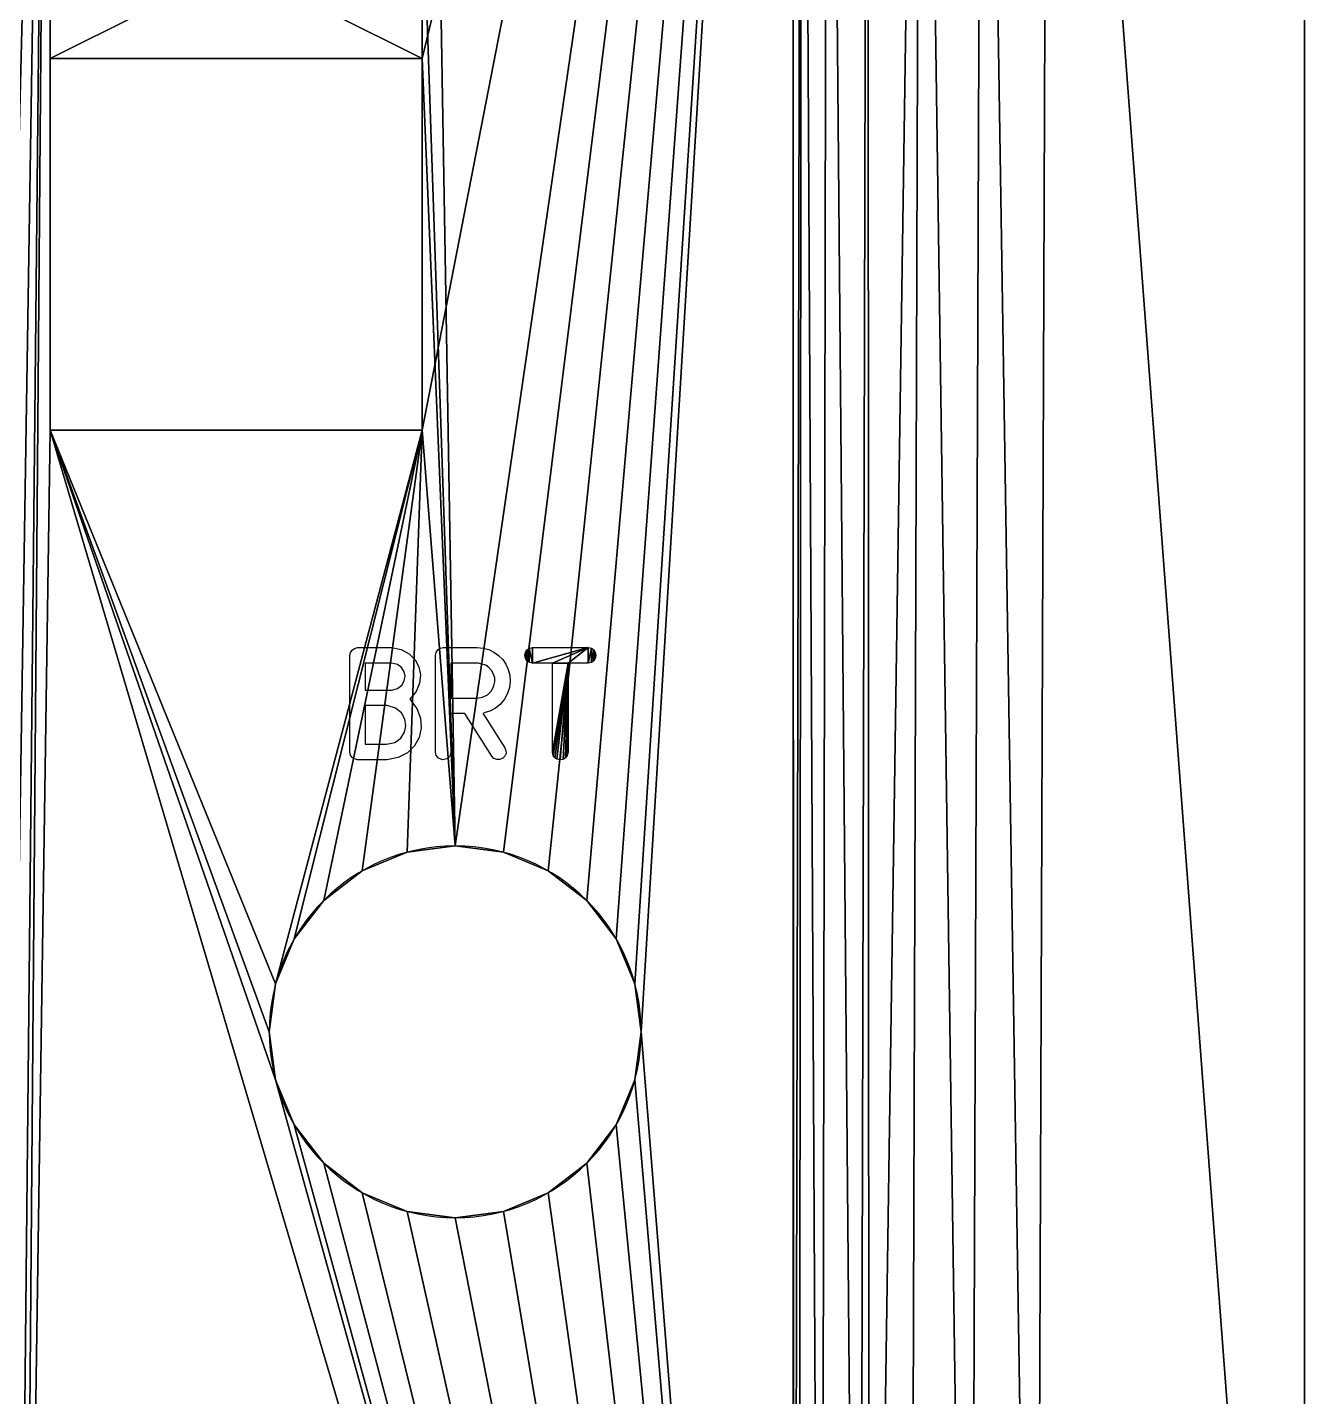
# Model space of a CAD drawing. Extents: x 61 to 207, y 170 to 265.
# Drawn here: x 179.06 to 206.54, y 202.94 to 232.4 of the extents above; entities that cross this region are included whole.
import ezdxf

# ---------------------------------------------------------------- set-up
doc = ezdxf.new("R2010")
doc.units = 0
doc.layers.get('0').update_dxf_attribs({"color": 13, "linetype": 'CONTINUOUS'})

# ---------------------------------------------------------------- blocks, each defined once
blk = doc.blocks.new('BRT')
for p, q in [((0.018, 2.324, 0.013), (0.052, 2.373, 0.013)), ((0.052, 2.373, 0.013), (0.102, 2.408, 0.013)), ((0.102, 2.408, 0.013), (0.167, 2.426, 0.013)), ((0.167, 2.426, 0.013), (0.899, 2.426, 0.013)), ((0.899, 2.426, 0.013), (1.105, 2.383, 0.013)), ((1.105, 2.383, 0.013), (1.276, 2.29, 0.013)), ((1.859, 2.324, 0.013), (1.895, 2.378, 0.013)), ((1.895, 2.378, 0.013), (1.948, 2.414, 0.013)), ((1.948, 2.414, 0.013), (2.012, 2.426, 0.013)), ((2.012, 2.426, 0.013), (2.744, 2.426, 0.013)), ((2.744, 2.426, 0.013), (2.872, 2.415, 0.013)), ((2.872, 2.415, 0.013), (2.991, 2.384, 0.013)), ((2.991, 2.384, 0.013), (3.101, 2.331, 0.013)), ((3.779, 2.327, 0.013), (3.81, 2.377, 0.013)), ((3.81, 2.377, 0.013), (3.862, 2.41, 0.013)), ((3.862, 2.41, 0.013), (3.933, 2.426, 0.013)), ((3.933, 2.426, 0.013), (5.13, 2.426, 0.013)), ((5.13, 2.426, 0.013), (5.201, 2.411, 0.013)), ((5.201, 2.411, 0.013), (5.252, 2.378, 0.013)), ((5.252, 2.378, 0.013), (5.282, 2.327, 0.013)), ((0, 2.259, 0.013), (0.018, 2.324, 0.013)), ((0, 0.176, 0.013), (0, 2.259, 0.013)), ((0.899, 2.091, 0.013), (0.334, 2.091, 0.013)), ((0.334, 2.091, 0.013), (0.334, 1.51, 0.013)), ((1.025, 2.064, 0.013), (0.899, 2.091, 0.013)), ((1.115, 1.997, 0.013), (1.025, 2.064, 0.013)), ((1.276, 2.29, 0.013), (1.405, 2.162, 0.013)), ((1.405, 2.162, 0.013), (1.488, 2.009, 0.013)), ((1.847, 2.261, 0.013), (1.859, 2.324, 0.013)), ((1.847, 0.178, 0.013), (1.847, 2.261, 0.013)), ((2.76, 2.094, 0.013), (2.179, 2.094, 0.013)), ((2.179, 2.094, 0.013), (2.179, 1.339, 0.013)), ((2.927, 2.045, 0.013), (2.76, 2.094, 0.013)), ((3.101, 2.331, 0.013), (3.202, 2.258, 0.013)), ((3.202, 2.258, 0.013), (3.291, 2.168, 0.013)), ((3.291, 2.168, 0.013), (3.36, 2.067, 0.013)), ((3.36, 2.067, 0.013), (3.411, 1.955, 0.013)), ((3.769, 2.259, 0.013), (3.779, 2.327, 0.013)), ((3.779, 2.192, 0.013), (3.769, 2.259, 0.013)), ((3.81, 2.141, 0.013), (3.779, 2.192, 0.013)), ((3.861, 2.109, 0.013), (3.81, 2.141, 0.013)), ((3.933, 2.094, 0.013), (3.861, 2.109, 0.013)), ((4.366, 2.094, 0.013), (3.933, 2.094, 0.013)), ((4.366, 0.177, 0.013), (4.366, 2.094, 0.013)), ((5.13, 2.094, 0.013), (4.698, 2.094, 0.013)), ((4.698, 2.094, 0.013), (4.698, 0.177, 0.013)), ((5.201, 2.108, 0.013), (5.13, 2.094, 0.013)), ((5.252, 2.141, 0.013), (5.201, 2.108, 0.013)), ((5.283, 2.191, 0.013), (5.252, 2.141, 0.013)), ((5.282, 2.327, 0.013), (5.293, 2.259, 0.013)), ((5.293, 2.259, 0.013), (5.283, 2.191, 0.013)), ((1.17, 1.908, 0.013), (1.115, 1.997, 0.013)), ((1.19, 1.809, 0.013), (1.17, 1.908, 0.013)), ((1.173, 1.709, 0.013), (1.19, 1.809, 0.013)), ((1.488, 2.009, 0.013), (1.521, 1.84, 0.013)), ((1.521, 1.84, 0.013), (1.503, 1.659, 0.013)), ((2.995, 1.997, 0.013), (2.927, 2.045, 0.013)), ((3.053, 1.931, 0.013), (2.995, 1.997, 0.013)), ((3.096, 1.856, 0.013), (3.053, 1.931, 0.013)), ((3.119, 1.776, 0.013), (3.096, 1.856, 0.013)), ((3.121, 1.692, 0.013), (3.119, 1.776, 0.013)), ((3.411, 1.955, 0.013), (3.444, 1.832, 0.013)), ((3.444, 1.832, 0.013), (3.455, 1.696, 0.013)), ((0.334, 1.51, 0.013), (0.903, 1.51, 0.013)), ((0.903, 1.51, 0.013), (1.03, 1.544, 0.013)), ((1.03, 1.544, 0.013), (1.12, 1.616, 0.013)), ((1.12, 1.616, 0.013), (1.173, 1.709, 0.013)), ((1.43, 1.481, 0.013), (1.295, 1.318, 0.013)), ((1.503, 1.659, 0.013), (1.43, 1.481, 0.013)), ((2.966, 1.412, 0.013), (3.051, 1.497, 0.013)), ((3.051, 1.497, 0.013), (3.103, 1.603, 0.013)), ((3.103, 1.603, 0.013), (3.121, 1.692, 0.013)), ((3.44, 1.564, 0.013), (3.397, 1.437, 0.013)), ((3.455, 1.696, 0.013), (3.44, 1.564, 0.013)), ((0.809, 1.179, 0.013), (0.334, 1.179, 0.013)), ((0.334, 1.179, 0.013), (0.334, 0.346, 0.013)), ((0.988, 1.126, 0.013), (0.809, 1.179, 0.013)), ((1.295, 1.318, 0.013), (1.443, 1.119, 0.013)), ((2.179, 1.339, 0.013), (2.744, 1.339, 0.013)), ((2.744, 1.339, 0.013), (2.86, 1.357, 0.013)), ((2.86, 1.357, 0.013), (2.966, 1.412, 0.013)), ((3.237, 1.205, 0.013), (3.133, 1.12, 0.013)), ((3.327, 1.314, 0.013), (3.237, 1.205, 0.013)), ((3.397, 1.437, 0.013), (3.327, 1.314, 0.013)), ((1.114, 1.022, 0.013), (0.988, 1.126, 0.013)), ((1.187, 0.888, 0.013), (1.114, 1.022, 0.013)), ((1.209, 0.745, 0.013), (1.187, 0.888, 0.013)), ((1.443, 1.119, 0.013), (1.522, 0.905, 0.013)), ((1.522, 0.905, 0.013), (1.537, 0.691, 0.013)), ((2.474, 1.008, 0.013), (2.179, 1.008, 0.013)), ((2.179, 1.008, 0.013), (2.179, 0.178, 0.013)), ((3.055, 0.09, 0.013), (2.474, 1.008, 0.013)), ((2.862, 1.017, 0.013), (3.336, 0.268, 0.013)), ((3.015, 1.059, 0.013), (2.884, 1.021, 0.013)), ((3.133, 1.12, 0.013), (3.015, 1.059, 0.013)), ((1.1, 0.475, 0.013), (1.179, 0.603, 0.013)), ((1.179, 0.603, 0.013), (1.209, 0.745, 0.013)), ((1.537, 0.691, 0.013), (1.494, 0.491, 0.013)), ((0.334, 0.346, 0.013), (0.794, 0.346, 0.013)), ((0.794, 0.346, 0.013), (0.971, 0.382, 0.013)), ((0.971, 0.382, 0.013), (1.1, 0.475, 0.013)), ((1.395, 0.313, 0.013), (1.242, 0.164, 0.013)), ((1.494, 0.491, 0.013), (1.395, 0.313, 0.013)), ((0.019, 0.112, 0.013), (0, 0.176, 0.013)), ((0.053, 0.063, 0.013), (0.019, 0.112, 0.013)), ((0.103, 0.03, 0.013), (0.053, 0.063, 0.013)), ((0.167, 0.012, 0.013), (0.103, 0.03, 0.013)), ((0.794, 0.012, 0.013), (0.167, 0.012, 0.013)), ((1.042, 0.059, 0.013), (0.798, 0.012, 0.013)), ((1.242, 0.164, 0.013), (1.042, 0.059, 0.013)), ((1.863, 0.104, 0.013), (1.847, 0.178, 0.013)), ((1.912, 0.047, 0.013), (1.863, 0.104, 0.013)), ((1.996, 0.012, 0.013), (1.912, 0.047, 0.013)), ((2.086, 0.03, 0.013), (1.996, 0.012, 0.013)), ((2.156, 0.09, 0.013), (2.086, 0.03, 0.013)), ((2.179, 0.178, 0.013), (2.156, 0.09, 0.013)), ((3.099, 0.041, 0.013), (3.055, 0.09, 0.013)), ((3.163, 0.017, 0.013), (3.099, 0.041, 0.013)), ((3.232, 0.017, 0.013), (3.163, 0.017, 0.013)), ((3.293, 0.044, 0.013), (3.232, 0.017, 0.013)), ((3.34, 0.092, 0.013), (3.293, 0.044, 0.013)), ((3.336, 0.268, 0.013), (3.361, 0.204, 0.013)), ((3.363, 0.145, 0.013), (3.34, 0.092, 0.013)), ((3.361, 0.204, 0.013), (3.363, 0.145, 0.013)), ((4.38, 0.106, 0.013), (4.366, 0.177, 0.013)), ((4.411, 0.054, 0.013), (4.38, 0.106, 0.013)), ((4.459, 0.023, 0.013), (4.411, 0.054, 0.013)), ((4.524, 0.012, 0.013), (4.459, 0.023, 0.013)), ((4.59, 0.021, 0.013), (4.524, 0.012, 0.013)), ((4.641, 0.052, 0.013), (4.59, 0.021, 0.013)), ((4.677, 0.104, 0.013), (4.641, 0.052, 0.013)), ((4.698, 0.177, 0.013), (4.677, 0.104, 0.013))]:
    blk.add_line(p, q)
mesh = blk.add_polyface()
corners = [(3.779, 2.327, 0.013), (3.779, 2.192, 0.013), (3.769, 2.259, 0.013), (3.81, 2.141, 0.013), (3.81, 2.377, 0.013), (3.861, 2.109, 0.013), (3.862, 2.41, 0.013), (3.933, 2.094, 0.013), (3.933, 2.426, 0.013), (5.13, 2.426, 0.013), (4.366, 2.094, 0.013), (4.698, 2.094, 0.013), (4.366, 0.177, 0.013), (4.38, 0.106, 0.013), (4.411, 0.054, 0.013), (4.459, 0.023, 0.013), (4.524, 0.012, 0.013), (4.59, 0.021, 0.013), (4.641, 0.052, 0.013), (4.677, 0.104, 0.013), (5.13, 2.094, 0.013), (5.201, 2.411, 0.013), (5.201, 2.108, 0.013), (5.252, 2.378, 0.013), (5.252, 2.141, 0.013), (5.282, 2.327, 0.013), (5.283, 2.191, 0.013), (5.293, 2.259, 0.013), (4.698, 0.177, 0.013)]
mesh.append_faces([[corners[k] for k in face] for face in [(0, 1, 2), (26, 25, 27)]], dxfattribs={"vtx0": -1})
mesh.append_faces([[corners[k] for k in face] for face in [(1, 0, 3), (3, 4, 5), (5, 6, 7), (7, 9, 10), (10, 11, 12), (12, 11, 13), (13, 11, 14), (14, 11, 15), (15, 11, 16), (16, 11, 17), (17, 11, 18), (18, 11, 19), (11, 9, 20), (20, 21, 22), (22, 23, 24), (24, 25, 26)]], dxfattribs={"vtx0": -1, "vtx1": -1})
mesh.append_faces([[corners[k] for k in face] for face in [(10, 9, 11)]], dxfattribs={"vtx0": -1, "vtx1": -1, "vtx2": -1})
mesh.append_faces([[corners[k] for k in face] for face in [(3, 0, 4), (5, 4, 6), (7, 6, 8), (7, 8, 9), (20, 9, 21), (22, 21, 23), (24, 23, 25)]], dxfattribs={"vtx0": -1, "vtx2": -1})
mesh.append_faces([[corners[k] for k in face] for face in [(28, 19, 11)]], dxfattribs={"vtx1": -1})
blk = doc.blocks.new('GROUP_2')
for p, q in [((146, 83.999, 2), (146, 10.999, 2)), ((146, 83.999), (146, 10.999)), ((119.016, 62.01, 2), (119.016, 54.01, 2)), ((119.016, 62.01, 2), (127.016, 62.01, 2)), ((119.016, 62.01), (127.016, 62.01)), ((119.016, 62.01), (119.016, 54.01)), ((119.016, 62.01, 2), (119.016, 62.01)), ((127.016, 54.01, 2), (127.016, 62.01, 2)), ((127.016, 62.01, 2), (127.016, 62.01)), ((127.016, 54.01), (127.016, 62.01)), ((119.016, 54.01, 2), (127.016, 54.01, 2)), ((119.016, 54.01), (127.016, 54.01)), ((119.016, 54.01, 2), (119.016, 54.01)), ((127.016, 54.01, 2), (127.016, 54.01)), ((126.693, 44.928, 2), (126.693, 44.928)), ((127.728, 45.065, 2), (127.728, 45.065)), ((128.763, 44.928, 2), (128.763, 44.928)), ((125.728, 44.529, 2), (125.728, 44.529)), ((129.728, 44.529, 2), (129.728, 44.529)), ((124.9, 43.893, 2), (124.9, 43.893)), ((130.556, 43.893, 2), (130.556, 43.893)), ((124.264, 43.065, 2), (124.264, 43.065)), ((131.192, 43.065, 2), (131.192, 43.065)), ((123.864, 42.1, 2), (123.864, 42.1)), ((131.592, 42.1, 2), (131.592, 42.1)), ((123.728, 41.065, 2), (123.728, 41.065)), ((131.728, 41.065, 2), (131.728, 41.065)), ((123.864, 40.029, 2), (123.864, 40.029)), ((131.592, 40.029, 2), (131.592, 40.029)), ((124.264, 39.065, 2), (124.264, 39.065)), ((131.192, 39.065, 2), (131.192, 39.065)), ((124.9, 38.236, 2), (124.9, 38.236)), ((130.556, 38.236, 2), (130.556, 38.236)), ((125.728, 37.601, 2), (125.728, 37.601)), ((129.728, 37.601, 2), (129.728, 37.601)), ((126.693, 37.201, 2), (126.693, 37.201)), ((128.763, 37.201, 2), (128.763, 37.201)), ((127.728, 37.065, 2), (127.728, 37.065))]:
    blk.add_line(p, q)
at = {"extrusion": (0, 0, -1)}
for centre in [(-127.728, 41.065), (-127.728, 41.065, -2)]:
    blk.add_circle(centre, 4, dxfattribs=at)
at = {"color": 7}
blk.add_blockref('BRT', (125.458, 46.906, 2), dxfattribs=at)
mesh = blk.add_polyface()
corners = [(22.017, 50.296), (96, 56.813), (30.017, 50.296), (43.017, 50.296), (51.017, 50.296), (64.017, 50.296), (51.017, 42.296), (51.596, 18.793), (52.629, 17.446), (53.279, 15.879), (61.721, 15.879), (62.371, 17.446), (63.404, 18.793), (72.017, 50.296), (85, 50.296), (72.017, 42.296), (72.596, 18.793), (73.629, 17.446), (74.279, 15.879), (82.721, 15.879), (83.371, 17.446), (84.404, 18.793), (19, 82.813), (11, 95.013), (135, 95.011), (96, 82.813), (85, 42.296), (85.75, 19.826), (93.017, 42.296), (87.318, 20.475), (89, 20.696), (64.017, 42.296), (64.75, 19.826), (66.318, 20.475), (68, 20.696), (69.682, 20.475), (71.25, 19.826), (43.75, 19.826), (43.017, 42.296), (45.318, 20.475), (47, 20.696), (48.682, 20.475), (50.25, 19.826)]
mesh.append_faces([[corners[k] for k in face] for face in [(0, 1, 2), (3, 1, 4), (4, 5, 6), (7, 5, 8), (8, 5, 9), (10, 5, 11), (11, 5, 12), (5, 1, 13), (13, 14, 15), (16, 14, 17), (17, 14, 18), (19, 14, 20), (20, 14, 21), (22, 24, 25), (26, 21, 14), (29, 28, 30), (31, 12, 5), (33, 15, 34), (34, 15, 35), (35, 15, 36), (37, 6, 39), (39, 6, 40), (40, 6, 41), (41, 6, 42)]], dxfattribs={"vtx0": -1, "vtx1": -1})
mesh.append_faces([[corners[k] for k in face] for face in [(2, 1, 3), (4, 1, 5), (6, 5, 7), (13, 1, 14), (15, 14, 16)]], dxfattribs={"vtx0": -1, "vtx1": -1, "vtx2": -1})
mesh.append_faces([[corners[k] for k in face] for face in [(22, 23, 24), (27, 26, 28), (32, 31, 15), (37, 38, 6)]], dxfattribs={"vtx0": -1, "vtx2": -1})
at = {"color": 250}
mesh = blk.add_polyface(dxfattribs=at)
corners = [(51.017, 42.296, 2), (45.318, 20.475, 2), (47, 20.696, 2), (48.682, 20.475, 2), (50.25, 19.826, 2), (51.596, 18.793, 2), (51.017, 50.296, 2), (64.017, 42.296, 2), (64.75, 19.826, 2), (72.017, 42.296, 2), (66.318, 20.475, 2), (68, 20.696, 2), (69.682, 20.475, 2), (71.25, 19.826, 2), (72.596, 18.793, 2), (72.017, 50.296, 2), (85, 42.296, 2), (85.75, 19.826, 2), (93.017, 42.296, 2), (87.318, 20.475, 2), (89, 20.696, 2), (96, 56.813, 2), (22.017, 50.296, 2), (30.017, 50.296, 2), (43.017, 50.296, 2), (64.017, 50.296, 2), (52.629, 17.446, 2), (53.279, 15.879, 2), (61.721, 15.879, 2), (62.371, 17.446, 2), (63.404, 18.793, 2), (85, 50.296, 2), (73.629, 17.446, 2), (74.279, 15.879, 2), (82.721, 15.879, 2), (83.371, 17.446, 2), (84.404, 18.793, 2), (11, 95.013, 2), (19, 82.813, 2), (124.235, 95.011, 2), (96, 82.813, 2)]
mesh.append_faces([[corners[k] for k in face] for face in [(0, 5, 6), (7, 8, 9), (9, 14, 15), (16, 17, 18), (25, 30, 7), (31, 36, 16), (37, 38, 39)]], dxfattribs={"vtx0": -1, "vtx1": -1, "color": 250})
mesh.append_faces([[corners[k] for k in face] for face in [(21, 23, 24), (21, 6, 25), (25, 6, 5), (21, 15, 31), (31, 15, 14)]], dxfattribs={"vtx0": -1, "vtx1": -1, "vtx2": -1, "color": 250})
mesh.append_faces([[corners[k] for k in face] for face in [(0, 1, 2), (0, 2, 3), (0, 3, 4), (9, 8, 10), (9, 10, 11), (9, 11, 12), (9, 12, 13), (18, 17, 19), (18, 19, 20), (21, 22, 23), (21, 24, 6), (25, 5, 26), (25, 26, 27), (25, 28, 29), (25, 29, 30), (21, 25, 15), (31, 14, 32), (31, 32, 33), (31, 34, 35), (31, 35, 36), (39, 38, 40)]], dxfattribs={"vtx0": -1, "vtx2": -1, "color": 250})
mesh = blk.add_polyface()
corners = [(85, 50.296), (96, 56.813), (93.017, 50.296), (93.017, 42.296), (93.596, 18.793), (102.681, 43.811), (102.46, 42.128), (119.016, 87.004), (103.33, 45.378), (114.589, 45.378), (115.238, 43.811), (115.46, 42.128), (115.463, 18.06), (116.428, 17.661), (117.256, 17.025), (117.892, 16.196), (118.291, 15.232), (118.428, 14.196), (131.592, 42.1), (135, 95.011), (131.728, 41.065), (110.564, 13.161), (102.681, 40.446), (119.016, 54.01), (123.864, 40.029), (123.728, 41.065), (135, 0.006), (135.602, 8.002), (135.734, 86.76), (136.417, 9.184), (136.607, 85.62), (136.632, 9.368), (137.745, 84.745), (137.51, 10.116), (138.806, 10.732), (139.071, 84.194), (140.218, 10.992), (140.494, 84.005), (146, 10.999), (123.864, 42.1), (127.016, 54.01), (124.264, 43.065), (124.9, 43.893), (125.728, 44.529), (126.693, 44.928), (127.728, 45.065)]
mesh.append_faces([[corners[k] for k in face] for face in [(0, 1, 2), (2, 1, 3), (5, 7, 8), (9, 7, 10), (10, 7, 11), (12, 7, 13), (13, 7, 14), (14, 7, 15), (15, 7, 16), (16, 7, 17), (18, 19, 20), (22, 1, 6), (24, 23, 25), (27, 28, 29), (29, 30, 31), (31, 32, 33), (33, 32, 34), (34, 35, 36), (36, 37, 38), (39, 40, 41), (41, 40, 42), (42, 40, 43), (43, 40, 44), (44, 40, 45)]], dxfattribs={"vtx0": -1, "vtx1": -1})
mesh.append_faces([[corners[k] for k in face] for face in [(3, 1, 4), (11, 7, 12), (21, 1, 22), (23, 17, 7), (26, 20, 19)]], dxfattribs={"vtx0": -1, "vtx1": -1, "vtx2": -1})
mesh.append_faces([[corners[k] for k in face] for face in [(1, 5, 6), (23, 39, 25), (39, 23, 40)]], dxfattribs={"vtx0": -1, "vtx2": -1})
mesh = blk.add_polyface(dxfattribs=at)
corners = [(93.017, 42.296, 2), (93.596, 18.793, 2), (93.017, 50.296, 2), (96, 56.813, 2), (85, 50.296, 2), (119.016, 54.01, 2), (123.864, 42.1, 2), (127.016, 54.01, 2), (123.728, 41.065, 2), (124.264, 43.065, 2), (124.9, 43.893, 2), (125.728, 44.529, 2), (126.693, 44.928, 2), (127.728, 45.065, 2), (127.016, 62.01, 2), (127.016, 66.004, 2), (110.564, 13.161, 2), (102.681, 40.446, 2), (96, 82.813, 2), (102.46, 42.128, 2), (123.864, 40.029, 2), (136.607, 85.62, 2), (136.417, 9.184, 2), (136.632, 9.368, 2), (137.745, 84.745, 2), (137.51, 10.116, 2), (138.806, 10.732, 2), (139.071, 84.194, 2), (140.218, 10.992, 2), (140.494, 84.005, 2), (146, 10.999, 2), (135, 95.011, 2), (131.592, 42.1, 2), (131.728, 41.065, 2), (135, 0.006, 2), (102.681, 43.811, 2), (119.016, 87.004, 2), (103.33, 45.378, 2), (114.589, 45.378, 2), (115.238, 43.811, 2), (115.46, 42.128, 2), (115.463, 18.06, 2), (116.428, 17.661, 2), (117.256, 17.025, 2), (117.892, 16.196, 2), (118.291, 15.232, 2), (118.428, 14.196, 2)]
mesh.append_faces([[corners[k] for k in face] for face in [(0, 1, 2), (5, 6, 7), (6, 5, 8), (7, 13, 14), (35, 18, 19)]], dxfattribs={"vtx0": -1, "vtx1": -1, "color": 250})
mesh.append_faces([[corners[k] for k in face] for face in [(3, 2, 1), (14, 13, 15), (3, 16, 17), (31, 33, 34), (36, 40, 41), (36, 46, 5)]], dxfattribs={"vtx0": -1, "vtx1": -1, "vtx2": -1, "color": 250})
mesh.append_faces([[corners[k] for k in face] for face in [(3, 4, 2), (7, 6, 9), (7, 9, 10), (7, 10, 11), (7, 11, 12), (7, 12, 13), (18, 17, 19), (5, 20, 8), (21, 22, 23), (24, 23, 25), (24, 25, 26), (27, 26, 28), (29, 28, 30), (31, 32, 33), (36, 35, 37), (36, 38, 39), (36, 39, 40), (36, 41, 42), (36, 42, 43), (36, 43, 44), (36, 44, 45), (36, 45, 46)]], dxfattribs={"vtx0": -1, "vtx2": -1, "color": 250})
mesh = blk.add_polyface()
corners = [(96, 82.813), (135, 95.011), (119.016, 87.004), (96, 56.813), (102.681, 43.811), (103.33, 45.378), (104.363, 46.725), (105.71, 47.758), (107.277, 48.407), (108.96, 48.628), (110.642, 48.407), (112.21, 47.758), (113.556, 46.725), (114.589, 45.378), (127.016, 87.004), (127.016, 66.004), (127.016, 62.01), (127.016, 54.01), (127.728, 45.065), (128.763, 44.928), (129.728, 44.529), (130.556, 43.893), (131.192, 43.065), (131.592, 42.1), (119.016, 54.01), (119.016, 66.004), (119.016, 62.01), (135, 0.006), (135, 89.505), (135.007, 5.218), (135.186, 88.087), (135.602, 8.002), (135.734, 86.76), (136.417, 9.184), (136.607, 85.62), (136.632, 9.368), (137.745, 84.745), (138.806, 10.732), (139.071, 84.194), (140.218, 10.992), (140.494, 84.005), (146, 10.999), (146, 83.999)]
mesh.append_faces([[corners[k] for k in face] for face in [(41, 40, 42)]], dxfattribs={"vtx0": -1})
mesh.append_faces([[corners[k] for k in face] for face in [(0, 2, 3), (5, 2, 6), (6, 2, 7), (7, 2, 8), (8, 2, 9), (9, 2, 10), (10, 2, 11), (11, 2, 12), (12, 2, 13), (2, 1, 14), (14, 1, 15), (16, 1, 17), (18, 1, 19), (19, 1, 20), (20, 1, 21), (21, 1, 22), (22, 1, 23), (24, 25, 26), (15, 26, 25), (26, 15, 16)]], dxfattribs={"vtx0": -1, "vtx1": -1})
mesh.append_faces([[corners[k] for k in face] for face in [(0, 1, 2), (3, 2, 4), (15, 1, 16), (17, 1, 18)]], dxfattribs={"vtx0": -1, "vtx1": -1, "vtx2": -1})
mesh.append_faces([[corners[k] for k in face] for face in [(24, 2, 25), (27, 1, 28), (29, 28, 30), (31, 30, 32), (33, 32, 34), (35, 34, 36), (37, 36, 38), (39, 38, 40)]], dxfattribs={"vtx0": -1, "vtx2": -1})
mesh = blk.add_polyface(dxfattribs=at)
corners = [(127.016, 66.004, 2), (127.728, 45.065, 2), (127.016, 87.004, 2), (96, 56.813, 2), (102.681, 40.446, 2), (96, 82.813, 2), (135, 89.505, 2), (135.007, 5.218, 2), (135.186, 88.087, 2), (135.602, 8.002, 2), (135.734, 86.76, 2), (136.417, 9.184, 2), (136.607, 85.62, 2), (136.632, 9.368, 2), (137.745, 84.745, 2), (138.806, 10.732, 2), (139.071, 84.194, 2), (140.218, 10.992, 2), (140.494, 84.005, 2), (146, 10.999, 2), (146, 83.999, 2), (124.235, 87.004, 2), (135, 95.011, 2), (124.235, 95.011, 2), (128.763, 44.928, 2), (129.728, 44.529, 2), (130.556, 43.893, 2), (131.192, 43.065, 2), (131.592, 42.1, 2), (135, 0.006, 2), (127.016, 62.01, 2), (119.016, 66.004, 2), (119.016, 62.01, 2), (119.016, 87.004, 2), (102.681, 43.811, 2), (103.33, 45.378, 2), (104.363, 46.725, 2), (105.71, 47.758, 2), (107.277, 48.407, 2), (108.96, 48.628, 2), (110.642, 48.407, 2), (112.21, 47.758, 2), (113.556, 46.725, 2), (114.589, 45.378, 2), (119.016, 54.01, 2)]
mesh.append_faces([[corners[k] for k in face] for face in [(18, 19, 20)]], dxfattribs={"vtx0": -1, "color": 250})
mesh.append_faces([[corners[k] for k in face] for face in [(0, 1, 2), (3, 4, 5), (6, 7, 8), (8, 9, 10), (10, 11, 12), (12, 13, 14), (14, 15, 16), (16, 17, 18), (22, 29, 6), (30, 31, 32), (31, 30, 0), (33, 32, 31)]], dxfattribs={"vtx0": -1, "vtx1": -1, "color": 250})
mesh.append_faces([[corners[k] for k in face] for face in [(22, 2, 1), (23, 5, 33), (33, 5, 34)]], dxfattribs={"vtx0": -1, "vtx1": -1, "vtx2": -1, "color": 250})
mesh.append_faces([[corners[k] for k in face] for face in [(21, 22, 23), (22, 21, 2), (22, 1, 24), (22, 24, 25), (22, 25, 26), (22, 26, 27), (22, 27, 28), (33, 35, 36), (33, 36, 37), (33, 37, 38), (33, 38, 39), (33, 39, 40), (33, 40, 41), (33, 41, 42), (33, 42, 43), (33, 44, 32), (23, 33, 21)]], dxfattribs={"vtx0": -1, "vtx2": -1, "color": 250})
mesh = blk.add_polyface()
corners = [(135, 0.006), (95.5, 14.196), (112.428, 10.732), (113.392, 10.333), (114.428, 10.196), (115.463, 10.333), (116.428, 10.732), (117.256, 11.368), (117.892, 12.196), (118.291, 13.161), (118.428, 14.196), (119.016, 54.01), (123.864, 40.029), (124.264, 39.065), (124.9, 38.236), (125.728, 37.601), (126.693, 37.201), (127.728, 37.065), (128.763, 37.201), (129.728, 37.601), (130.556, 38.236), (131.192, 39.065), (131.592, 40.029), (131.728, 41.065), (135, 89.505), (135.007, 5.218), (135.186, 88.087), (135.122, 6.649), (135.602, 8.002), (111.599, 17.025), (112.21, 36.499), (112.428, 17.661), (113.556, 37.532), (113.392, 18.06), (114.428, 18.196), (114.589, 38.878), (115.463, 18.06), (115.238, 40.446), (115.46, 42.128)]
mesh.append_faces([[corners[k] for k in face] for face in [(0, 24, 25), (25, 26, 27), (27, 26, 28), (29, 30, 31), (31, 32, 33), (33, 32, 34), (34, 35, 36)]], dxfattribs={"vtx0": -1, "vtx1": -1})
mesh.append_faces([[corners[k] for k in face] for face in [(0, 1, 2), (0, 10, 11), (0, 11, 12)]], dxfattribs={"vtx0": -1, "vtx1": -1, "vtx2": -1})
mesh.append_faces([[corners[k] for k in face] for face in [(0, 2, 3), (0, 3, 4), (0, 4, 5), (0, 5, 6), (0, 6, 7), (0, 7, 8), (0, 8, 9), (0, 9, 10), (0, 12, 13), (0, 13, 14), (0, 14, 15), (0, 15, 16), (0, 16, 17), (0, 17, 18), (0, 18, 19), (0, 19, 20), (0, 20, 21), (0, 21, 22), (0, 22, 23), (31, 30, 32), (34, 32, 35), (36, 35, 37), (36, 37, 38)]], dxfattribs={"vtx0": -1, "vtx2": -1})
mesh = blk.add_polyface(dxfattribs=at)
corners = [(95.5, 14.196, 2), (135, 0.006, 2), (112.428, 10.732, 2), (113.392, 10.333, 2), (114.428, 10.196, 2), (115.463, 10.333, 2), (116.428, 10.732, 2), (117.256, 11.368, 2), (117.892, 12.196, 2), (118.291, 13.161, 2), (118.428, 14.196, 2), (119.016, 54.01, 2), (123.864, 40.029, 2), (124.264, 39.065, 2), (124.9, 38.236, 2), (125.728, 37.601, 2), (126.693, 37.201, 2), (127.728, 37.065, 2), (128.763, 37.201, 2), (129.728, 37.601, 2), (130.556, 38.236, 2), (131.192, 39.065, 2), (131.592, 40.029, 2), (131.728, 41.065, 2), (135.007, 5.218, 2), (135, 89.505, 2), (135.186, 88.087, 2), (135.122, 6.649, 2), (135.602, 8.002, 2), (135.734, 86.76, 2), (136.417, 9.184, 2), (112.21, 36.499, 2), (112.428, 17.661, 2), (113.556, 37.532, 2), (113.392, 18.06, 2), (114.428, 18.196, 2), (114.589, 38.878, 2), (115.463, 18.06, 2), (115.238, 40.446, 2), (115.46, 42.128, 2)]
mesh.append_faces([[corners[k] for k in face] for face in [(2, 1, 3), (3, 1, 4), (4, 1, 5), (5, 1, 6), (6, 1, 7), (7, 1, 8), (8, 1, 9), (9, 1, 10), (12, 1, 13), (13, 1, 14), (14, 1, 15), (15, 1, 16), (16, 1, 17), (17, 1, 18), (18, 1, 19), (19, 1, 20), (20, 1, 21), (21, 1, 22), (22, 1, 23), (24, 25, 1), (31, 32, 33), (33, 35, 36), (36, 37, 38), (38, 37, 39)]], dxfattribs={"vtx0": -1, "vtx1": -1, "color": 250})
mesh.append_faces([[corners[k] for k in face] for face in [(0, 1, 2), (10, 1, 11), (11, 1, 12)]], dxfattribs={"vtx0": -1, "vtx1": -1, "vtx2": -1, "color": 250})
mesh.append_faces([[corners[k] for k in face] for face in [(26, 24, 27), (26, 27, 28), (29, 28, 30), (33, 32, 34), (33, 34, 35), (36, 35, 37)]], dxfattribs={"vtx0": -1, "vtx2": -1, "color": 250})
mesh = blk.add_polyface()
corners = [(146, 83.999), (146, 10.999, 2), (146, 10.999), (146, 83.999, 2)]
mesh.append_faces([[corners[k] for k in face] for face in [(0, 1, 2), (1, 0, 3)]], dxfattribs={"vtx0": -1})
mesh = blk.add_polyface()
corners = [(127.016, 62.01, 2), (119.016, 62.01), (127.016, 62.01), (119.016, 62.01, 2)]
mesh.append_faces([[corners[k] for k in face] for face in [(0, 1, 2), (1, 0, 3)]], dxfattribs={"vtx0": -1})
mesh = blk.add_polyface()
corners = [(119.016, 62.01), (119.016, 54.01, 2), (119.016, 54.01), (119.016, 62.01, 2)]
mesh.append_faces([[corners[k] for k in face] for face in [(0, 1, 2), (1, 0, 3)]], dxfattribs={"vtx0": -1})
mesh = blk.add_polyface()
corners = [(127.016, 62.01, 2), (127.016, 54.01), (127.016, 54.01, 2), (127.016, 62.01)]
mesh.append_faces([[corners[k] for k in face] for face in [(0, 1, 2), (1, 0, 3)]], dxfattribs={"vtx0": -1})
mesh = blk.add_polyface()
corners = [(93.596, 18.793), (96, 56.813), (94.629, 17.446), (95.279, 15.879), (95.5, 14.196), (135, 0.006), (68, 7.696), (69.682, 7.918), (71.25, 8.567), (72.596, 9.6), (87.318, 7.918), (89, 7.696), (90.682, 7.918), (92.25, 8.567), (93.596, 9.6), (94.629, 10.946), (95.279, 12.514), (112.428, 10.732), (111.599, 11.368), (110.964, 12.196), (110.564, 13.161), (102.681, 40.446), (103.33, 38.878), (104.363, 37.532), (105.71, 36.499), (107.277, 35.85), (110.428, 14.196), (108.96, 35.628), (110.642, 35.85), (110.564, 15.232), (110.964, 16.196), (112.21, 36.499), (111.599, 17.025), (89, 20.696), (93.017, 42.296), (90.682, 20.475), (92.25, 19.826)]
mesh.append_faces([[corners[k] for k in face] for face in [(0, 1, 2), (2, 1, 3), (3, 1, 4), (17, 4, 18), (18, 4, 19), (19, 4, 20), (20, 25, 26), (28, 26, 27), (26, 28, 29), (29, 28, 30), (30, 31, 32), (33, 34, 35), (35, 34, 36), (36, 34, 0)]], dxfattribs={"vtx0": -1, "vtx1": -1})
mesh.append_faces([[corners[k] for k in face] for face in [(5, 9, 10), (20, 4, 1)]], dxfattribs={"vtx0": -1, "vtx1": -1, "vtx2": -1})
mesh.append_faces([[corners[k] for k in face] for face in [(5, 6, 7), (5, 7, 8), (5, 8, 9), (5, 10, 11), (5, 11, 12), (5, 12, 13), (5, 13, 14), (5, 14, 15), (5, 15, 16), (5, 16, 4), (20, 21, 22), (20, 22, 23), (20, 23, 24), (20, 24, 25), (26, 25, 27), (30, 28, 31)]], dxfattribs={"vtx0": -1, "vtx2": -1})
mesh = blk.add_polyface(dxfattribs=at)
corners = [(93.017, 42.296, 2), (89, 20.696, 2), (90.682, 20.475, 2), (92.25, 19.826, 2), (93.596, 18.793, 2), (96, 56.813, 2), (94.629, 17.446, 2), (95.279, 15.879, 2), (95.5, 14.196, 2), (69.682, 7.918, 2), (135, 0.006, 2), (71.25, 8.567, 2), (72.596, 9.6, 2), (87.318, 7.918, 2), (89, 7.696, 2), (90.682, 7.918, 2), (92.25, 8.567, 2), (93.596, 9.6, 2), (94.629, 10.946, 2), (95.279, 12.514, 2), (112.428, 10.732, 2), (111.599, 11.368, 2), (110.964, 12.196, 2), (110.564, 13.161, 2), (102.681, 40.446, 2), (103.33, 38.878, 2), (104.363, 37.532, 2), (105.71, 36.499, 2), (107.277, 35.85, 2), (110.428, 14.196, 2), (108.96, 35.628, 2), (110.642, 35.85, 2), (110.564, 15.232, 2), (110.964, 16.196, 2), (112.21, 36.499, 2), (111.599, 17.025, 2), (112.428, 17.661, 2)]
mesh.append_faces([[corners[k] for k in face] for face in [(9, 10, 11), (11, 10, 12), (13, 10, 14), (14, 10, 15), (15, 10, 16), (16, 10, 17), (17, 10, 18), (18, 10, 19), (19, 10, 8), (24, 23, 25), (25, 23, 26), (26, 23, 27), (27, 23, 28), (28, 29, 30), (31, 33, 34)]], dxfattribs={"vtx0": -1, "vtx1": -1, "color": 250})
mesh.append_faces([[corners[k] for k in face] for face in [(12, 10, 13), (8, 23, 5)]], dxfattribs={"vtx0": -1, "vtx1": -1, "vtx2": -1, "color": 250})
mesh.append_faces([[corners[k] for k in face] for face in [(0, 1, 2), (0, 2, 3), (0, 3, 4), (5, 4, 6), (5, 6, 7), (5, 7, 8), (8, 20, 21), (8, 21, 22), (8, 22, 23), (28, 23, 29), (29, 31, 30), (31, 29, 32), (31, 32, 33), (34, 33, 35), (34, 35, 36)]], dxfattribs={"vtx0": -1, "vtx2": -1, "color": 250})
mesh = blk.add_polyface()
corners = [(119.016, 54.01, 2), (127.016, 54.01), (119.016, 54.01), (127.016, 54.01, 2)]
mesh.append_faces([[corners[k] for k in face] for face in [(0, 1, 2), (1, 0, 3)]], dxfattribs={"vtx0": -1})
mesh = blk.add_polyface()
corners = [(19.5, 14.196), (22.017, 50.296), (19.721, 15.879), (32.279, 15.879), (43.017, 50.296), (32.5, 14.196), (40.5, 14.196), (40.721, 15.879), (53.279, 15.879), (64.017, 50.296), (53.5, 14.196), (61.5, 14.196), (61.721, 15.879), (74.279, 15.879), (85, 50.296), (74.5, 14.196), (82.5, 14.196), (82.721, 15.879), (11, 0), (19.721, 12.514), (20.371, 10.946), (21.404, 9.6), (22.75, 8.567), (24.318, 7.918), (26, 7.696), (135, 0.006), (27.682, 7.918), (29.25, 8.567), (47, 7.696), (30.596, 9.6), (45.318, 7.918), (31.629, 10.946), (32.279, 12.514), (43.75, 8.567), (42.404, 9.6), (41.371, 10.946), (40.721, 12.514), (48.682, 7.918), (50.25, 8.567), (68, 7.696), (51.596, 9.6), (66.318, 7.918), (52.629, 10.946), (53.279, 12.514), (64.75, 8.567), (63.404, 9.6), (62.371, 10.946), (61.721, 12.514), (87.318, 7.918), (72.596, 9.6), (73.629, 10.946), (74.279, 12.514), (85.75, 8.567), (84.404, 9.6), (83.371, 10.946), (82.721, 12.514), (84.404, 18.793), (85, 42.296), (85.75, 19.826), (93.017, 42.296), (87.318, 20.475), (63.404, 18.793), (64.017, 42.296), (64.75, 19.826), (72.017, 42.296), (66.318, 20.475), (71.25, 19.826), (72.596, 18.793), (42.404, 18.793), (43.017, 42.296), (43.75, 19.826), (50.25, 19.826), (51.017, 42.296), (51.596, 18.793), (21.404, 18.793), (22.017, 41.296), (22.75, 19.826), (30.017, 41.296), (24.318, 20.475), (26, 20.696), (27.682, 20.475), (29.25, 19.826), (30.596, 18.793)]
mesh.append_faces([[corners[k] for k in face] for face in [(0, 1, 2), (3, 4, 5), (6, 4, 7), (8, 9, 10), (11, 9, 12), (13, 14, 15), (16, 14, 17), (18, 24, 25), (28, 29, 30), (30, 32, 33), (33, 5, 34), (34, 5, 35), (35, 5, 36), (36, 5, 6), (39, 40, 41), (41, 43, 44), (44, 10, 45), (45, 10, 46), (46, 10, 47), (47, 10, 11), (48, 51, 52), (52, 15, 53), (53, 15, 54), (54, 15, 55), (55, 15, 16), (56, 57, 58), (58, 59, 60), (61, 62, 63), (63, 64, 65), (66, 64, 67), (68, 69, 70), (71, 72, 73), (74, 75, 76), (76, 77, 78), (78, 77, 79), (79, 77, 80), (80, 77, 81), (81, 77, 82)]], dxfattribs={"vtx0": -1, "vtx1": -1})
mesh.append_faces([[corners[k] for k in face] for face in [(5, 4, 6), (10, 9, 11), (15, 14, 16), (25, 27, 28), (25, 38, 39)]], dxfattribs={"vtx0": -1, "vtx1": -1, "vtx2": -1})
mesh.append_faces([[corners[k] for k in face] for face in [(18, 0, 19), (18, 19, 20), (18, 20, 21), (18, 21, 22), (18, 22, 23), (18, 23, 24), (25, 24, 26), (25, 26, 27), (28, 27, 29), (30, 29, 31), (30, 31, 32), (33, 32, 5), (25, 28, 37), (25, 37, 38), (39, 38, 40), (41, 40, 42), (41, 42, 43), (44, 43, 10), (48, 49, 50), (48, 50, 51), (52, 51, 15)]], dxfattribs={"vtx0": -1, "vtx2": -1})
mesh = blk.add_polyface(dxfattribs=at)
corners = [(22.75, 19.826, 2), (22.017, 41.296, 2), (21.404, 18.793, 2), (30.017, 41.296, 2), (24.318, 20.475, 2), (26, 20.696, 2), (27.682, 20.475, 2), (29.25, 19.826, 2), (30.596, 18.793, 2), (43.75, 19.826, 2), (43.017, 42.296, 2), (42.404, 18.793, 2), (51.017, 42.296, 2), (45.318, 20.475, 2), (50.25, 19.826, 2), (51.596, 18.793, 2), (22.017, 50.296, 2), (19.5, 14.196, 2), (19.721, 15.879, 2), (43.017, 50.296, 2), (32.279, 15.879, 2), (32.5, 14.196, 2), (40.5, 14.196, 2), (40.721, 15.879, 2), (135, 0.006, 2), (11, 5.5, 2), (11, 0, 2), (26, 7.696, 2), (24.318, 7.918, 2), (22.75, 8.567, 2), (21.404, 9.6, 2), (20.371, 10.946, 2), (19.721, 12.514, 2), (29.25, 8.567, 2), (47, 7.696, 2), (30.596, 9.6, 2), (45.318, 7.918, 2), (31.629, 10.946, 2), (32.279, 12.514, 2), (43.75, 8.567, 2), (42.404, 9.6, 2), (41.371, 10.946, 2), (40.721, 12.514, 2), (50.25, 8.567, 2), (68, 7.696, 2), (51.596, 9.6, 2), (66.318, 7.918, 2), (52.629, 10.946, 2)]
mesh.append_faces([[corners[k] for k in face] for face in [(24, 25, 26)]], dxfattribs={"vtx0": -1, "color": 250})
mesh.append_faces([[corners[k] for k in face] for face in [(0, 1, 2), (9, 10, 11), (33, 34, 35), (35, 36, 37), (37, 36, 38), (38, 39, 21), (43, 44, 45), (45, 46, 47)]], dxfattribs={"vtx0": -1, "vtx1": -1, "color": 250})
mesh.append_faces([[corners[k] for k in face] for face in [(19, 21, 22)]], dxfattribs={"vtx0": -1, "vtx1": -1, "vtx2": -1, "color": 250})
mesh.append_faces([[corners[k] for k in face] for face in [(3, 0, 4), (3, 4, 5), (3, 5, 6), (3, 6, 7), (3, 7, 8), (12, 9, 13), (12, 14, 15), (16, 17, 18), (19, 20, 21), (19, 22, 23), (25, 27, 28), (25, 28, 29), (25, 29, 30), (25, 30, 31), (25, 31, 32), (25, 32, 17), (35, 34, 36), (38, 36, 39), (21, 39, 40), (21, 40, 41), (21, 41, 42), (21, 42, 22)]], dxfattribs={"vtx0": -1, "vtx2": -1, "color": 250})
mesh = blk.add_polyface(dxfattribs=at)
corners = [(64.75, 19.826, 2), (64.017, 42.296, 2), (63.404, 18.793, 2), (72.017, 42.296, 2), (71.25, 19.826, 2), (72.596, 18.793, 2), (85.75, 19.826, 2), (85, 42.296, 2), (84.404, 18.793, 2), (64.017, 50.296, 2), (53.279, 15.879, 2), (53.5, 14.196, 2), (61.5, 14.196, 2), (61.721, 15.879, 2), (85, 50.296, 2), (74.279, 15.879, 2), (74.5, 14.196, 2), (82.5, 14.196, 2), (82.721, 15.879, 2), (11, 5.5, 2), (135, 0.006, 2), (26, 7.696, 2), (27.682, 7.918, 2), (29.25, 8.567, 2), (47, 7.696, 2), (48.682, 7.918, 2), (50.25, 8.567, 2), (68, 7.696, 2), (51.596, 9.6, 2), (66.318, 7.918, 2), (52.629, 10.946, 2), (53.279, 12.514, 2), (64.75, 8.567, 2), (63.404, 9.6, 2), (62.371, 10.946, 2), (61.721, 12.514, 2), (69.682, 7.918, 2), (72.596, 9.6, 2), (87.318, 7.918, 2), (73.629, 10.946, 2), (74.279, 12.514, 2), (85.75, 8.567, 2), (84.404, 9.6, 2), (83.371, 10.946, 2), (82.721, 12.514, 2)]
mesh.append_faces([[corners[k] for k in face] for face in [(0, 1, 2), (6, 7, 8), (21, 20, 22), (22, 20, 23), (24, 20, 25), (25, 20, 26), (30, 29, 31), (31, 32, 11), (27, 20, 36), (37, 38, 39), (39, 38, 40), (40, 41, 16)]], dxfattribs={"vtx0": -1, "vtx1": -1, "color": 250})
mesh.append_faces([[corners[k] for k in face] for face in [(9, 11, 12), (14, 16, 17), (19, 20, 21), (23, 20, 24), (26, 20, 27)]], dxfattribs={"vtx0": -1, "vtx1": -1, "vtx2": -1, "color": 250})
mesh.append_faces([[corners[k] for k in face] for face in [(3, 4, 5), (9, 10, 11), (9, 12, 13), (14, 15, 16), (14, 17, 18), (28, 27, 29), (31, 29, 32), (11, 32, 33), (11, 33, 34), (11, 34, 35), (11, 35, 12), (40, 38, 41), (16, 41, 42), (16, 42, 43), (16, 43, 44), (16, 44, 17)]], dxfattribs={"vtx0": -1, "vtx2": -1, "color": 250})
mesh = blk.add_polyface()
corners = [(126.693, 44.928, 2), (125.728, 44.529), (126.693, 44.928), (125.728, 44.529, 2)]
mesh.append_faces([[corners[k] for k in face] for face in [(0, 1, 2), (1, 0, 3)]], dxfattribs={"vtx0": -1})
mesh = blk.add_polyface()
corners = [(127.728, 45.065, 2), (126.693, 44.928), (127.728, 45.065), (126.693, 44.928, 2)]
mesh.append_faces([[corners[k] for k in face] for face in [(0, 1, 2), (1, 0, 3)]], dxfattribs={"vtx0": -1})
mesh = blk.add_polyface()
corners = [(128.763, 44.928, 2), (127.728, 45.065), (128.763, 44.928), (127.728, 45.065, 2)]
mesh.append_faces([[corners[k] for k in face] for face in [(0, 1, 2), (1, 0, 3)]], dxfattribs={"vtx0": -1})
mesh = blk.add_polyface()
corners = [(129.728, 44.529, 2), (128.763, 44.928), (129.728, 44.529), (128.763, 44.928, 2)]
mesh.append_faces([[corners[k] for k in face] for face in [(0, 1, 2), (1, 0, 3)]], dxfattribs={"vtx0": -1})
mesh = blk.add_polyface()
corners = [(125.728, 44.529, 2), (124.9, 43.893), (125.728, 44.529), (124.9, 43.893, 2)]
mesh.append_faces([[corners[k] for k in face] for face in [(0, 1, 2), (1, 0, 3)]], dxfattribs={"vtx0": -1})
mesh = blk.add_polyface()
corners = [(130.556, 43.893, 2), (129.728, 44.529), (130.556, 43.893), (129.728, 44.529, 2)]
mesh.append_faces([[corners[k] for k in face] for face in [(0, 1, 2), (1, 0, 3)]], dxfattribs={"vtx0": -1})
mesh = blk.add_polyface()
corners = [(124.9, 43.893), (124.264, 43.065, 2), (124.264, 43.065), (124.9, 43.893, 2)]
mesh.append_faces([[corners[k] for k in face] for face in [(0, 1, 2), (1, 0, 3)]], dxfattribs={"vtx0": -1})
mesh = blk.add_polyface()
corners = [(130.556, 43.893, 2), (131.192, 43.065), (131.192, 43.065, 2), (130.556, 43.893)]
mesh.append_faces([[corners[k] for k in face] for face in [(0, 1, 2), (1, 0, 3)]], dxfattribs={"vtx0": -1})
mesh = blk.add_polyface()
corners = [(124.264, 43.065), (123.864, 42.1, 2), (123.864, 42.1), (124.264, 43.065, 2)]
mesh.append_faces([[corners[k] for k in face] for face in [(0, 1, 2), (1, 0, 3)]], dxfattribs={"vtx0": -1})
mesh = blk.add_polyface()
corners = [(131.192, 43.065, 2), (131.592, 42.1), (131.592, 42.1, 2), (131.192, 43.065)]
mesh.append_faces([[corners[k] for k in face] for face in [(0, 1, 2), (1, 0, 3)]], dxfattribs={"vtx0": -1})
mesh = blk.add_polyface()
corners = [(123.864, 42.1), (123.728, 41.065, 2), (123.728, 41.065), (123.864, 42.1, 2)]
mesh.append_faces([[corners[k] for k in face] for face in [(0, 1, 2), (1, 0, 3)]], dxfattribs={"vtx0": -1})
mesh = blk.add_polyface()
corners = [(131.592, 42.1, 2), (131.728, 41.065), (131.728, 41.065, 2), (131.592, 42.1)]
mesh.append_faces([[corners[k] for k in face] for face in [(0, 1, 2), (1, 0, 3)]], dxfattribs={"vtx0": -1})
mesh = blk.add_polyface()
corners = [(123.728, 41.065), (123.864, 40.029, 2), (123.864, 40.029), (123.728, 41.065, 2)]
mesh.append_faces([[corners[k] for k in face] for face in [(0, 1, 2), (1, 0, 3)]], dxfattribs={"vtx0": -1})
mesh = blk.add_polyface()
corners = [(131.728, 41.065, 2), (131.592, 40.029), (131.592, 40.029, 2), (131.728, 41.065)]
mesh.append_faces([[corners[k] for k in face] for face in [(0, 1, 2), (1, 0, 3)]], dxfattribs={"vtx0": -1})
mesh = blk.add_polyface()
corners = [(123.864, 40.029), (124.264, 39.065, 2), (124.264, 39.065), (123.864, 40.029, 2)]
mesh.append_faces([[corners[k] for k in face] for face in [(0, 1, 2), (1, 0, 3)]], dxfattribs={"vtx0": -1})
mesh = blk.add_polyface()
corners = [(131.592, 40.029, 2), (131.192, 39.065), (131.192, 39.065, 2), (131.592, 40.029)]
mesh.append_faces([[corners[k] for k in face] for face in [(0, 1, 2), (1, 0, 3)]], dxfattribs={"vtx0": -1})
mesh = blk.add_polyface()
corners = [(124.264, 39.065), (124.9, 38.236, 2), (124.9, 38.236), (124.264, 39.065, 2)]
mesh.append_faces([[corners[k] for k in face] for face in [(0, 1, 2), (1, 0, 3)]], dxfattribs={"vtx0": -1})
mesh = blk.add_polyface()
corners = [(131.192, 39.065, 2), (130.556, 38.236), (130.556, 38.236, 2), (131.192, 39.065)]
mesh.append_faces([[corners[k] for k in face] for face in [(0, 1, 2), (1, 0, 3)]], dxfattribs={"vtx0": -1})
mesh = blk.add_polyface()
corners = [(124.9, 38.236, 2), (125.728, 37.601), (124.9, 38.236), (125.728, 37.601, 2)]
mesh.append_faces([[corners[k] for k in face] for face in [(0, 1, 2), (1, 0, 3)]], dxfattribs={"vtx0": -1})
mesh = blk.add_polyface()
corners = [(129.728, 37.601, 2), (130.556, 38.236), (129.728, 37.601), (130.556, 38.236, 2)]
mesh.append_faces([[corners[k] for k in face] for face in [(0, 1, 2), (1, 0, 3)]], dxfattribs={"vtx0": -1})
mesh = blk.add_polyface()
corners = [(125.728, 37.601, 2), (126.693, 37.201), (125.728, 37.601), (126.693, 37.201, 2)]
mesh.append_faces([[corners[k] for k in face] for face in [(0, 1, 2), (1, 0, 3)]], dxfattribs={"vtx0": -1})
mesh = blk.add_polyface()
corners = [(128.763, 37.201, 2), (129.728, 37.601), (128.763, 37.201), (129.728, 37.601, 2)]
mesh.append_faces([[corners[k] for k in face] for face in [(0, 1, 2), (1, 0, 3)]], dxfattribs={"vtx0": -1})
mesh = blk.add_polyface()
corners = [(126.693, 37.201, 2), (127.728, 37.065), (126.693, 37.201), (127.728, 37.065, 2)]
mesh.append_faces([[corners[k] for k in face] for face in [(0, 1, 2), (1, 0, 3)]], dxfattribs={"vtx0": -1})
mesh = blk.add_polyface()
corners = [(127.728, 37.065, 2), (128.763, 37.201), (127.728, 37.065), (128.763, 37.201, 2)]
mesh.append_faces([[corners[k] for k in face] for face in [(0, 1, 2), (1, 0, 3)]], dxfattribs={"vtx0": -1})

msp = doc.modelspace()

# ---------------------------------------------------------------- block references
at = {"color": 7}
msp.add_blockref('GROUP_2', (60.539, 169.721), dxfattribs=at)

doc.saveas('drawing.dxf')
